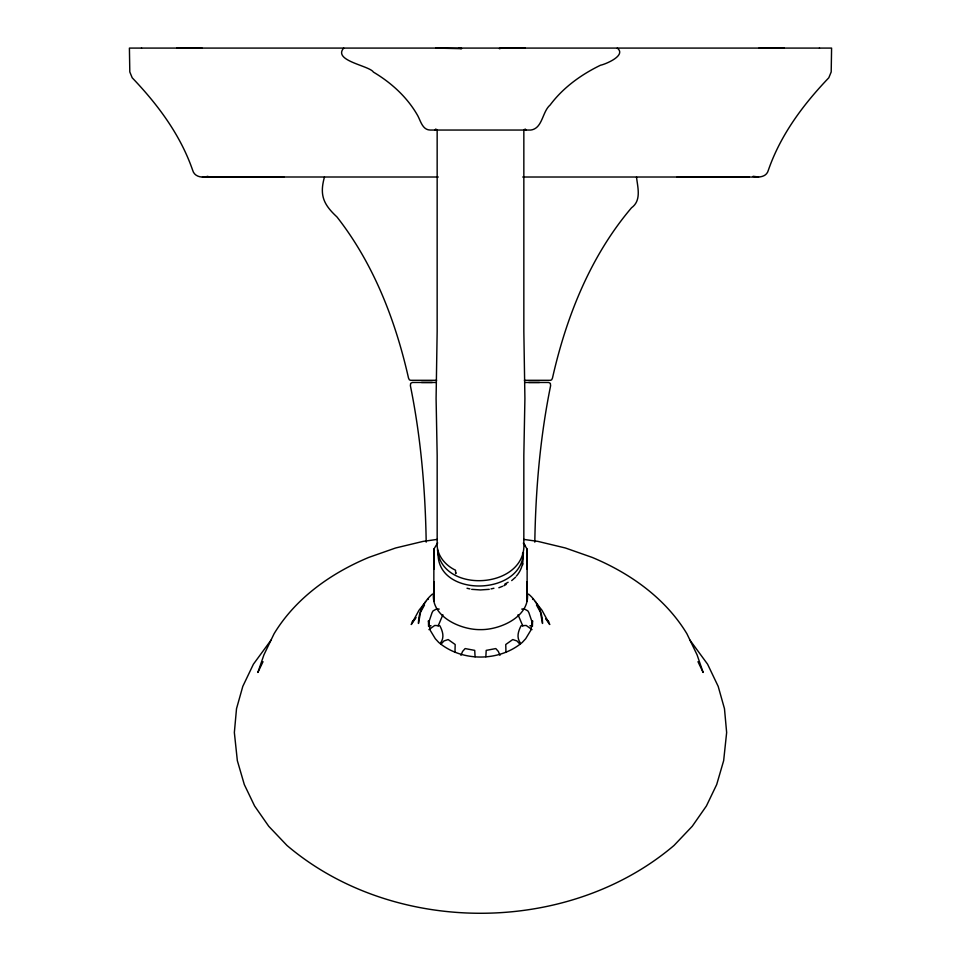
<?xml version="1.0" encoding="UTF-8"?>
<svg xmlns="http://www.w3.org/2000/svg" width="961" height="961" viewBox="0 0 961 961"><rect width="100%" height="100%" fill="white"/><g stroke="black" fill="none" stroke-linecap="round" stroke-linejoin="round"><path stroke-width="1.44" d="M433.831 596.349L433.831 581.753L433.831 601.262L433.879 549.091L437.663 542.905M433.867 568.504L433.867 564.732M437.159 129.591L437.159 331.365L436.09 398.515L437.171 455.442L437.171 542.424C436.21 554.593 444.943 565.248 455.538 570.209L455.646 573.681L456.091 572.948M523.841 129.591L523.841 331.365L524.91 398.515L523.829 455.442L523.829 542.424C527.409 589.045 441.531 594.991 437.471 549.584M527.133 568.504L527.096 601.262L527.096 586.198M527.108 567.963L527.108 549.079L523.541 543.325M433.867 551.962L433.867 569.08M527.121 569.08L527.108 549.079L527.133 550.557M527.096 559.206L527.121 551.962M433.879 549.091L433.831 559.206L433.867 551.47M534.809 542.148C535.649 489.702 540.142 437.159 550.617 385.697L550.341 383.343L548.635 382.466L528.682 382.466M532.418 626.452L532.562 620.758L530.784 630.284L525.715 638.693L522.291 642.404C499.3 661.925 461.688 661.925 438.696 642.404L435.285 638.693L430.204 630.284L428.438 620.758L428.57 626.452M433.831 591.508C429.183 615.929 460.391 629.996 480.464 629.623C500.537 629.996 531.745 615.929 527.096 591.508M527.096 592.901L527.096 581.753M485.846 656.807L486.206 650.381L495.792 648.567L498.339 651.426L499.996 655.306M522.712 564.876L522.772 563.506M523.409 552.251C522.604 596.361 435.85 598.102 438.12 552.227M324.47 177.016C319.328 195.239 323.557 204.501 336.951 216.934C373.649 263.782 395.488 320.445 408.509 378.069L409.362 379.835L410.683 380.304L436.618 380.304M454.961 652.387L455.178 644.507L448.162 639.545L443.946 640.963L440.823 644.338M440.739 642.729C444.643 637.095 442.589 631.113 439.85 625.731L434.732 625.467L428.918 629.623M460.932 655.306L462.589 651.426L465.136 648.567L474.722 650.381L475.082 656.807M435.898 128.99L434.816 130.047M442.889 614.728L438.12 626.007M263.026 661.697L257.86 672.46L263.927 654.837L274.065 633.767C295.604 598.162 330.896 573.224 368.784 557.404L395.62 547.986L423.104 541.391L437.327 539.385M424.51 605.034L420.582 612.109L418.467 623.461C418.407 612.217 423.873 601.37 432.366 594.138M414.84 619.352L411.224 624.53L418.996 610.283L425.747 601.694M516.393 576.071C521.823 569.969 524.165 561.32 522.544 553.32M271.05 640.122L253.416 664.183L242.797 686.382L236.514 708.701L234.352 732.522L237.343 760.656L244.31 784.56L254.593 805.979L268.732 826.268L286.979 845.464C393.421 935.882 567.567 935.882 674.021 845.464L692.256 826.268L706.407 805.979L716.69 784.56L723.657 760.656L726.648 732.522L724.474 708.701L718.191 686.382L707.572 664.183L689.938 640.122M412.197 621.707L416.113 617.635M427.681 599.64L428.45 598.919M511.696 580.6L515.564 577.213M503.864 585.766L506.219 584.372M504.849 584.048L508.129 582.27M498.855 587.748L502.615 586.258M521.739 609.106L524.033 608.793L527.853 610.884L528.874 612.662L532.01 621.863L532.034 625.671L529.895 625.791M343.702 48.086C332.494 60.831 369.456 65.612 373.409 72.099C391.067 82.61 406.791 96.797 417.17 114.683C420.522 120.113 422.083 129.903 430.18 130.047L530.82 130.047C542.701 128.402 542.112 111.824 550.112 105.037C563.086 87.607 581.117 74.634 600.529 65.216C604.637 64.519 627.016 55.642 617.298 48.086M501.858 48.074L499.42 48.675L500.321 48.086M141.567 48.086L129.411 48.086L129.807 71.955L132.186 77.769C157.772 104.509 180.416 134.852 192.62 170.133C194.374 176.896 202.062 178.157 207.888 176.307M489.257 589.333L480.464 589.946L471.671 589.333M522.736 177.016L749.087 177.016C755.851 176.968 766.049 178.842 768.38 170.133C780.572 134.852 803.228 104.509 828.814 77.769L831.193 71.955L831.589 48.086L819.433 48.086M460.067 48.074L459.274 48.062L461.1 48.086L458.914 48.086L461.58 48.675L435.777 48.086M459.839 48.062L461.268 48.098M202.435 176.992L438.264 177.016M141.495 48.086L819.505 48.086M176.776 48.086L202.014 48.086M758.986 48.086L784.224 48.086M204.813 177.016L283.879 177.004M749.087 177.004L677.121 177.004M524.382 380.304L550.317 380.304L551.638 379.835L552.479 378.069C566.353 316.674 590.39 256.179 631.509 207.792C641.696 200.465 637.636 187.347 636.506 177.016M421.495 382.466L436.354 382.466M524.646 382.466L539.505 382.466M432.318 382.466L412.365 382.466L410.659 383.343L410.383 385.697C420.858 437.159 425.351 489.702 426.191 542.148M501.462 48.05L525.199 48.086M501.161 48.062L502.086 48.086M431.033 625.791L428.894 625.671L428.918 621.863L432.054 612.662L433.075 610.884L436.895 608.793L439.201 609.106M753.112 176.307L758.565 176.992M523.685 539.397L537.908 541.391L565.38 547.986L592.216 557.416C630.104 573.236 665.396 598.162 686.923 633.779L697.073 654.837L703.14 672.46L697.974 661.697M526.184 130.047L525.102 128.99M532.01 629.623L526.196 625.467L521.078 625.731C518.339 631.113 516.285 637.095 520.189 642.729M528.622 594.138C537.127 601.37 542.593 612.217 542.521 623.461L540.406 612.109L536.478 605.034M532.538 598.919L533.307 599.64M545.86 618.656L548.791 621.707M535.241 601.694L542.004 610.283L549.764 624.53L546.148 619.352M525.331 545.716L523.361 543.085M520.105 644.338L516.982 640.963L512.766 639.545L505.75 644.507L505.966 652.387M522.808 626.007L518.039 614.728M527.133 566.582L527.06 564.732L527.133 566.762M527.096 558.077L527.06 551.47L527.133 568.588M433.867 566.75L433.867 568.588M493.918 588.24A38.848 27.461 0 0 1 491.011 588.901M469.929 588.901A38.848 27.461 0 0 1 467.022 588.24"/></g></svg>
